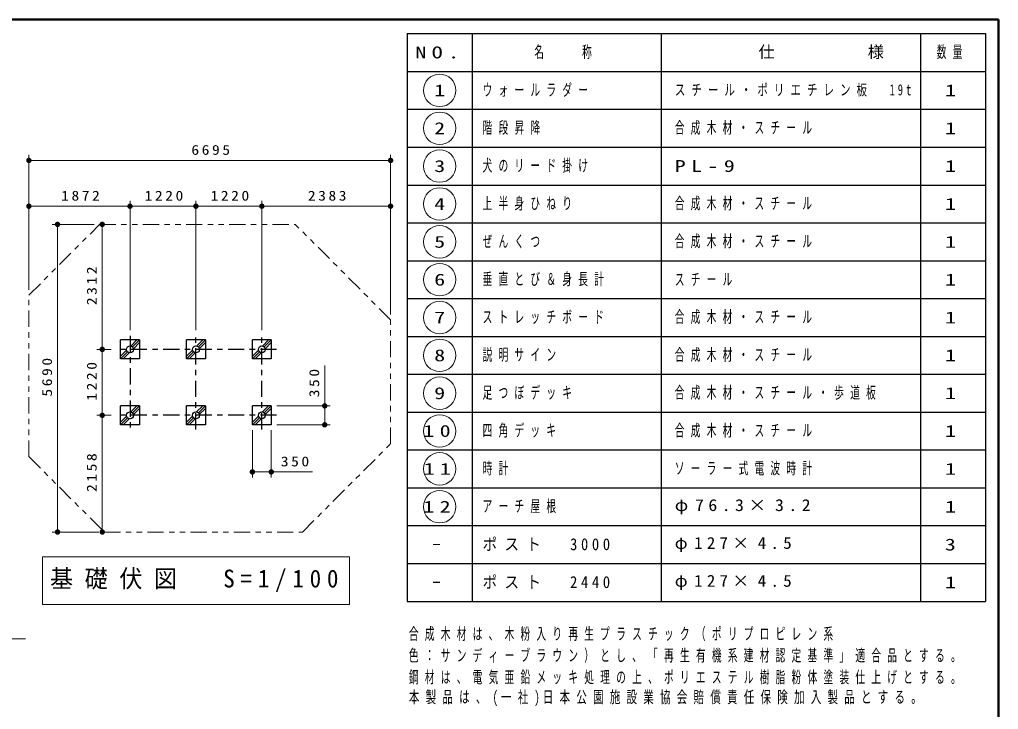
# Model space of a CAD drawing. Units: millimetres on the paper, with parts at other scales. Extents: x -365 to 0, y -26 to 257.
# Drawn here: x -181.2 to 0, y 129.4 to 257 of the extents above; entities that cross this region are included whole.
import ezdxf
from ezdxf.enums import TextEntityAlignment as Align

# ---------------------------------------------------------------- set-up
doc = ezdxf.new("R2010")
doc.units = ezdxf.units.MM
doc.linetypes.add('USER2', pattern=[6, 3, -1, 1, -1])
doc.linetypes.add('USER3', pattern=[8, 3, -1, 1, -1, 1, -1])
doc.layers.add('LY_1', color=7, linetype='Continuous', lineweight=13)
doc.styles.add('ＭＳ ゴシック', font='')
doc.styles.get('ＭＳ ゴシック').set_extended_font_data('MS Gothic')

# ---------------------------------------------------------------- blocks, each defined once
blk = doc.blocks.new('filled_dot')
at = {"color": 0, "linetype": 'Continuous', "lineweight": -2, "const_width": 1.25}
blk.add_lwpolyline([(-0.625, 0, 1), (0.625, 0, 1)], format="xyb", close=True, dxfattribs=at)

msp = doc.modelspace()

# ---------------------------------------------------------------- linework, layer by layer
at = {"layer": 'LY_1', "lineweight": 50}
for p, q in [((0, 257), (-365, 257)), ((0, 0), (0, 257))]:
    msp.add_line(p, q, dxfattribs=at)
at = {"layer": 'LY_1', "lineweight": 25}
for p, q in [((-109.415, 254.405), (-2.415, 254.405)), ((-109.415, 254.405), (-109.415, 149.405)), ((-97.415, 254.405), (-97.415, 149.405)), ((-62.415, 254.405), (-62.415, 149.405)), ((-14.415, 254.405), (-14.415, 149.405)), ((-2.415, 254.405), (-2.415, 149.405)), ((-109.415, 247.405), (-2.415, 247.405)), ((-109.415, 240.405), (-2.415, 240.405)), ((-109.415, 233.405), (-2.415, 233.405)), ((-109.415, 226.405), (-2.415, 226.405)), ((-109.415, 219.405), (-2.415, 219.405)), ((-109.415, 212.405), (-2.415, 212.405)), ((-109.415, 205.405), (-2.415, 205.405)), ((-162.489, 194.259), (-162.489, 197.759)), ((-158.989, 197.759), (-162.489, 197.759)), ((-158.989, 197.759), (-158.989, 194.259)), ((-150.289, 194.259), (-150.289, 197.759)), ((-146.789, 197.759), (-150.289, 197.759)), ((-146.789, 197.759), (-146.789, 194.259)), ((-138.089, 194.259), (-138.089, 197.759)), ((-134.589, 197.759), (-138.089, 197.759)), ((-134.589, 197.759), (-134.589, 194.259)), ((-109.415, 198.405), (-2.415, 198.405)), ((-158.989, 194.259), (-162.489, 194.259)), ((-146.789, 194.259), (-150.289, 194.259)), ((-134.589, 194.259), (-138.089, 194.259)), ((-109.415, 191.405), (-2.415, 191.405)), ((-162.489, 182.059), (-162.489, 185.559)), ((-158.989, 185.559), (-162.489, 185.559)), ((-158.989, 185.559), (-158.989, 182.059)), ((-150.289, 182.059), (-150.289, 185.559)), ((-146.789, 185.559), (-150.289, 185.559)), ((-146.789, 185.559), (-146.789, 182.059)), ((-138.089, 182.059), (-138.089, 185.559)), ((-134.589, 185.559), (-138.089, 185.559)), ((-134.589, 185.559), (-134.589, 182.059)), ((-109.415, 184.405), (-2.415, 184.405)), ((-158.989, 182.059), (-162.489, 182.059)), ((-146.789, 182.059), (-150.289, 182.059)), ((-134.589, 182.059), (-138.089, 182.059)), ((-109.415, 177.405), (-2.415, 177.405)), ((-109.415, 170.405), (-2.415, 170.405)), ((-109.415, 163.405), (-2.415, 163.405)), ((-109.415, 156.405), (-2.415, 156.405)), ((-109.415, 149.405), (-2.415, 149.405))]:
    msp.add_line(p, q, dxfattribs=at)
at = {"layer": 'LY_1'}
for p, q in [((-179.454, 207.032), (-179.454, 231.958)), ((-112.505, 202.473), (-112.505, 231.958)), ((-179.454, 230.958), (-112.505, 230.958)), ((-160.739, 199.537), (-160.739, 223.486)), ((-160.739, 199.537), (-160.739, 223.486)), ((-148.539, 199.537), (-148.539, 223.486)), ((-148.539, 199.537), (-148.539, 223.486)), ((-136.339, 199.537), (-136.339, 223.486)), ((-136.339, 199.537), (-136.339, 223.486)), ((-112.505, 202.473), (-112.505, 223.486)), ((-179.454, 222.486), (-160.739, 222.486)), ((-160.739, 222.486), (-148.539, 222.486)), ((-148.539, 222.486), (-136.339, 222.486)), ((-136.339, 222.486), (-112.505, 222.486)), ((-167.357, 219.128), (-175.151, 219.128)), ((-174.151, 162.228), (-174.151, 219.128)), ((-165.878, 196.009), (-165.878, 219.128)), ((-165.357, 219.128), (-164.878, 219.128)), ((-159.484, 197.759), (-160.612, 196.631)), ((-158.989, 197.759), (-160.29, 196.458)), ((-147.284, 197.759), (-148.412, 196.631)), ((-146.789, 197.759), (-148.09, 196.458)), ((-135.084, 197.759), (-136.212, 196.631)), ((-134.589, 197.759), (-135.89, 196.458)), ((-164.25, 196.009), (-166.878, 196.009)), ((-165.878, 183.809), (-165.878, 196.009)), ((-161.361, 195.882), (-162.489, 194.754)), ((-158.989, 197.264), (-160.117, 196.137)), ((-149.161, 195.882), (-150.289, 194.754)), ((-146.789, 197.264), (-147.917, 196.137)), ((-136.961, 195.882), (-138.089, 194.754)), ((-134.589, 197.264), (-135.717, 196.137)), ((-161.188, 195.56), (-162.489, 194.259)), ((-160.866, 195.387), (-161.994, 194.259)), ((-148.988, 195.56), (-150.289, 194.259)), ((-148.666, 195.387), (-149.794, 194.259)), ((-136.788, 195.56), (-138.089, 194.259)), ((-136.466, 195.387), (-137.594, 194.259)), ((-124.698, 193.009), (-124.698, 182.059)), ((-159.484, 185.559), (-160.612, 184.431)), ((-158.989, 185.559), (-160.29, 184.258)), ((-158.989, 185.064), (-160.117, 183.937)), ((-147.284, 185.559), (-148.412, 184.431)), ((-146.789, 185.559), (-148.09, 184.258)), ((-146.789, 185.064), (-147.917, 183.937)), ((-135.084, 185.559), (-136.212, 184.431)), ((-134.589, 185.559), (-135.89, 184.258)), ((-134.589, 185.064), (-135.717, 183.937)), ((-133.589, 185.559), (-123.698, 185.559)), ((-164.25, 183.809), (-166.878, 183.809)), ((-165.878, 162.228), (-165.878, 183.809)), ((-161.361, 183.682), (-162.489, 182.554)), ((-161.188, 183.36), (-162.489, 182.059)), ((-160.866, 183.187), (-161.994, 182.059)), ((-149.161, 183.682), (-150.289, 182.554)), ((-148.988, 183.36), (-150.289, 182.059)), ((-148.666, 183.187), (-149.794, 182.059)), ((-136.961, 183.682), (-138.089, 182.554)), ((-136.788, 183.36), (-138.089, 182.059)), ((-136.466, 183.187), (-137.594, 182.059)), ((-133.589, 182.059), (-123.698, 182.059)), ((-138.089, 181.059), (-138.089, 172.34)), ((-134.589, 181.059), (-134.589, 172.34)), ((-126.962, 173.34), (-138.089, 173.34)), ((-166.512, 162.228), (-175.151, 162.228)), ((-166.512, 162.228), (-166.878, 162.228)), ((-176.939, 157.616), (-176.939, 148.816)), ((-120.139, 157.616), (-176.939, 157.616)), ((-120.139, 148.816), (-120.139, 157.616)), ((-176.939, 148.816), (-120.139, 148.816)), ((-201.445, 142.461), (-180.077, 142.461))]:
    msp.add_line(p, q, dxfattribs=at)
at = {"layer": 'LY_1', "linetype": 'USER3'}
for p, q in [((-179.453, 206.032), (-166.357, 219.128)), ((-166.357, 219.128), (-130.16, 219.128)), ((-112.505, 201.473), (-130.16, 219.128)), ((-179.453, 176.17), (-179.453, 206.032)), ((-112.505, 178.548), (-112.505, 201.473)), ((-128.824, 162.228), (-112.505, 178.548)), ((-179.453, 176.17), (-165.512, 162.228)), ((-165.512, 162.228), (-128.824, 162.228))]:
    msp.add_line(p, q, dxfattribs=at)
at = {"layer": 'LY_1', "linetype": 'USER2', "lineweight": 25}
for p, q in [((-160.739, 198.537), (-160.739, 181.216)), ((-148.539, 181.216), (-148.539, 198.537)), ((-136.339, 181.216), (-136.339, 198.537)), ((-133.594, 196.009), (-163.25, 196.009)), ((-133.594, 183.809), (-163.25, 183.809))]:
    msp.add_line(p, q, dxfattribs=at)
at = {"layer": 'LY_1'}
for centre in [(-103.415, 243.905), (-103.415, 236.905), (-103.415, 229.905), (-103.415, 222.905), (-103.415, 215.905), (-103.415, 208.905), (-103.415, 201.905), (-103.415, 194.905), (-103.415, 187.905), (-103.415, 180.905), (-103.415, 173.905), (-103.415, 166.905)]:
    msp.add_circle(centre, 3, dxfattribs=at)
at = {"layer": 'LY_1', "lineweight": 25}
for centre in [(-160.739, 196.009), (-148.539, 196.009), (-136.339, 196.009), (-160.739, 183.809), (-148.539, 183.809), (-136.339, 183.809)]:
    msp.add_circle(centre, 0.635, dxfattribs=at)

# ---------------------------------------------------------------- block references
at = {"layer": 'LY_1', "xscale": 0.4, "yscale": 0.4}
for p in [(-179.454, 230.958), (-179.454, 222.486), (-160.739, 222.486), (-148.539, 222.486), (-136.339, 222.486), (-138.089, 173.34)]:
    msp.add_blockref('filled_dot', p, dxfattribs=at)
for p, rotation in [((-112.505, 230.958), 180), ((-160.739, 222.486), 180), ((-148.539, 222.486), 180), ((-136.339, 222.486), 180), ((-112.505, 222.486), 180), ((-174.151, 219.128), 270), ((-165.878, 219.128), 270), ((-165.878, 196.009), 90), ((-165.878, 196.009), 270), ((-124.698, 185.559), 270), ((-165.878, 183.809), 90), ((-165.878, 183.809), 270), ((-124.698, 182.059), 90), ((-134.589, 173.34), 180), ((-174.151, 162.228), 90), ((-165.878, 162.228), 90)]:
    msp.add_blockref('filled_dot', p, dxfattribs=dict(at, rotation=rotation))

# ---------------------------------------------------------------- texts
at = {"layer": 'LY_1', "style": 'ＭＳ ゴシック'}
for s, width, p in [('1', 1.4, (-103.415, 243.905)), ('2', 1.35, (-103.415, 236.905)), ('3', 1.35, (-103.415, 229.905)), ('4', 1.35, (-103.415, 222.905)), ('5', 1.35, (-103.415, 215.905)), ('6', 1.35, (-103.415, 208.905)), ('7', 1.35, (-103.415, 201.905)), ('8', 1.35, (-103.415, 194.905)), ('9', 1.35, (-103.415, 187.905))]:
    msp.add_text(s, height=2.199, dxfattribs=dict(at, width=width)).set_placement(p, align=Align.MIDDLE_CENTER)
for s, width, p in [('1', 1.4, (-9.915, 243.905)), ('1', 1.4, (-9.915, 236.905)), ('1', 1.4, (-9.915, 229.905)), ('1', 1.4, (-9.915, 222.905)), ('1', 1.4, (-9.915, 215.905)), ('1', 1.4, (-9.915, 208.905)), ('1', 1.4, (-9.915, 201.905)), ('1', 1.4, (-9.915, 194.905)), ('1', 1.4, (-9.915, 187.905)), ('1', 1.4, (-9.915, 180.905)), ('1', 1.4, (-9.915, 173.905)), ('1', 1.4, (-9.915, 166.905)), ('－', 0.6, (-104.915, 159.905)), ('3', 1.35, (-9.915, 159.905)), ('－', 0.6, (-104.915, 152.905)), ('1', 1.4, (-9.915, 152.905))]:
    msp.add_text(s, height=2.199, dxfattribs=dict(at, width=width)).set_placement(p, align=Align.MIDDLE_LEFT)
for s, insert, char_height, attachment_point in [('\\T1.5;\\W1.35;NO.', (-107.915, 250.905), 2.199, 4), ('\\T1.64;\\W0.6;名\u3000\u3000称', (-85.915, 250.905), 2.199, 4), ('\\T1.5;仕\u3000\\~\\~\\~\\~\\~様', (-44.415, 250.905), 2.199, 4), ('\\T1.64;\\W0.6;数量', (-11.415, 250.905), 2.199, 4), ('\\T1.64;\\W0.6;ウォールラダー', (-95.478, 243.905), 2.199, 4), ('\\T1.56;\\W0.7;スチール・ポリエチレン板\u300019t', (-59.909, 243.905), 2.053, 4), ('\\T1.64;\\W0.6;階段昇降', (-95.478, 236.905), 2.199, 4), ('\\T1.64;\\W0.6;合成木材・スチール', (-59.909, 236.905), 2.199, 4), ('\\T1.33;\\W1.15;6695', (-145.563, 231.958), 1.833, 8), ('\\T1.64;\\W0.6;犬のリード掛け', (-95.478, 229.905), 2.199, 4), ('\\T1.5;\\W1.35;PL-9', (-59.909, 229.905), 2.199, 4), ('\\T1.33;\\W1.15;1872', (-169.669, 223.486), 1.833, 8), ('\\T1.33;\\W1.15;1220', (-154.216, 223.486), 1.833, 8), ('\\T1.33;\\W1.15;1220', (-142.016, 223.486), 1.833, 8), ('\\T1.33;\\W1.15;2383', (-124.005, 223.486), 1.833, 8), ('\\T1.64;\\W0.6;上半身ひねり', (-95.478, 222.905), 2.199, 4), ('\\T1.64;\\W0.6;合成木材・スチール', (-59.909, 222.905), 2.199, 4), ('\\T1.64;\\W0.6;合成木材・スチール', (-59.909, 215.905), 2.199, 4), ('\\T1.64;\\W0.6;ぜんくつ', (-95.478, 215.905), 2.199, 4), ('\\T1.64;\\W0.6;垂直とび＆身長計', (-95.478, 208.905), 2.199, 4), ('\\T1.64;\\W0.6;スチール', (-59.909, 208.905), 2.199, 4), ('\\T1.64;\\W0.6;ストレッチボード', (-95.478, 201.905), 2.199, 4), ('\\T1.64;\\W0.6;合成木材・スチール', (-59.909, 201.905), 2.199, 4), ('\\T1.64;\\W0.6;説明サイン', (-95.478, 194.905), 2.199, 4), ('\\T1.64;\\W0.6;合成木材・スチール', (-59.909, 194.905), 2.199, 4), ('\\T1.64;\\W0.6;足つぼデッキ', (-95.478, 187.905), 2.199, 4), ('\\T1.64;\\W0.6;合成木材・スチール・歩道板', (-59.909, 187.905), 2.199, 4), ('\\T1.5;\\W1.35;10', (-103.415, 180.905), 2.199, 5), ('\\T1.64;\\W0.6;四角デッキ', (-95.478, 180.905), 2.199, 4), ('\\T1.64;\\W0.6;合成木材・スチール', (-59.909, 180.905), 2.199, 4), ('\\T1.33;\\W1.15;350', (-129.962, 174.34), 1.833, 8), ('\\T1.43;\\W1.4;11', (-103.415, 173.905), 2.199, 5), ('\\T1.64;\\W0.6;時計', (-95.478, 173.905), 2.199, 4), ('\\T1.64;\\W0.6;ソーラー式電波時計', (-59.909, 173.905), 2.199, 4), ('\\T1.5;\\W1.35;12', (-103.415, 166.905), 2.199, 5), ('\\T1.64;\\W0.6;アーチ屋根', (-95.478, 166.905), 2.199, 4), ('\\T1.5;\\W1.1;φ76.3×3.2', (-59.909, 166.905), 2.199, 4), ('\\T1.5;\\W0.9;ポスト\u30003000', (-95.478, 159.905), 2.199, 4), ('\\T1.5;\\W1.05;φ127×4.5', (-59.909, 159.905), 2.199, 4), ('\\T1.5;\\W0.95;基礎伏図\u3000S=1/100', (-175.539, 153.216), 3.299, 4), ('\\T1.5;\\W0.9;ポスト\u30002440', (-95.478, 152.905), 2.199, 4), ('\\T1.5;\\W1.05;φ127×4.5', (-59.909, 152.905), 2.199, 4), ('\\T1.64;\\W0.6;合成木材は、木粉入り再生プラスチック（ポリプロピレン系', (-109.123, 142.033), 2.199, 7), ('\\T1.64;\\W0.6;色：サンディーブラウン）とし、「再生有機系建材認定基準」適合品とする。', (-109.123, 138.033), 2.199, 7), ('\\T1.64;\\W0.6;鋼材は、電気亜鉛メッキ処理の上、ポリエステル樹脂粉体塗装仕上げとする。', (-109.123, 134.033), 2.199, 7), ('\\T1.59;\\W0.65;本製品は、(一社)日本公園施設業協会賠償責任保険加入製品とする。', (-109.123, 130.033), 2.199, 7)]:
    msp.add_mtext(s, dxfattribs=dict(at, insert=insert, char_height=char_height, attachment_point=attachment_point))
at = {"layer": 'LY_1', "char_height": 1.833, "attachment_point": 8, "rotation": 90, "style": 'ＭＳ ゴシック'}
for s, insert in [('\\T1.33;\\W1.15;2312', (-166.878, 207.997)), ('\\T1.33;\\W1.15;5690', (-175.151, 191.088)), ('\\T1.33;\\W1.15;1220', (-166.878, 190.333)), ('\\T1.33;\\W1.15;350', (-125.698, 190.009)), ('\\T1.33;\\W1.15;2158', (-166.878, 173.447))]:
    msp.add_mtext(s, dxfattribs=dict(at, insert=insert))

doc.saveas('drawing.dxf')
